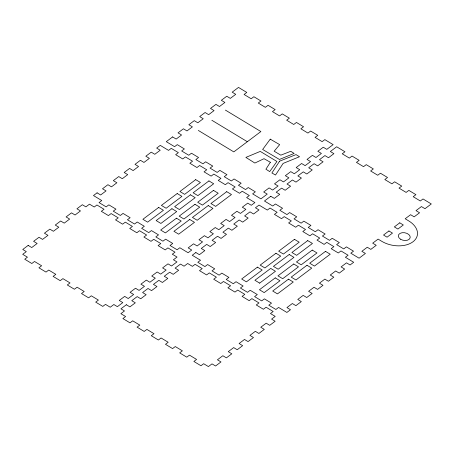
<?xml version="1.0" encoding="UTF-8"?>
<svg xmlns="http://www.w3.org/2000/svg" width="454" height="454" viewBox="0 0 454 454"><rect width="100%" height="100%" fill="white"/><g stroke="black" fill="none" stroke-linecap="round" stroke-linejoin="round"><path stroke-width="0.68" d="M259.648 283.126L275.464 271.276L270.715 268.405L254.915 280.266L259.671 283.143M225.394 110.095L260.88 131.547L233.799 151.886L198.319 130.434M211.853 120.265L247.339 141.716M270.368 162.271L265.913 169.211L269.693 171.601L276.934 161.476L260.267 151.398L245.864 157.402L254.87 163.054L264.018 158.69L270.368 162.271M279.602 161.17L271.906 172.991L275.527 175.023L283.131 163.406L299.509 156.732L296.008 154.615L279.602 161.17M270.249 139.151L262.65 149.474L279.437 159.462L294.141 153.441L290.764 151.296L280.816 155.172L274.165 151.205L279.664 144.633L270.249 139.151M97.088 192.837L93.479 195.549L101.758 200.554L99.046 202.586L106.145 206.876L108.852 204.845L115.952 209.129L113.239 211.167L120.338 215.457L123.045 213.42L130.145 217.71L127.438 219.747L134.532 224.032L137.239 222L144.338 226.291L141.631 228.322L148.725 232.613L151.432 230.581L158.531 234.871L155.824 236.903L162.918 241.193L165.631 239.162L172.724 243.446L170.017 245.483L177.117 249.774L179.824 247.736L188.104 252.742L191.713 250.029L188.166 247.884L193.58 243.821L197.127 245.96L202.546 241.897L198.994 239.752L204.413 235.683L207.96 237.828L213.374 233.759L209.827 231.614L215.241 227.545L218.794 229.69L224.208 225.621L220.661 223.476L226.075 219.407L229.622 221.552L235.041 217.489L231.495 215.344L236.909 211.275L240.455 213.42L245.875 209.351L242.322 207.206L247.742 203.137L251.289 205.282L254.898 202.569L246.618 197.564L249.325 195.532L242.232 191.242L239.525 193.273L232.425 188.983L235.132 186.952L228.039 182.661L225.332 184.699L218.232 180.408L220.939 178.371L213.845 174.081L211.133 176.118L204.039 171.828L206.746 169.796L199.647 165.506L196.94 167.537L189.846 163.247L192.553 161.215L185.453 156.925L182.746 158.957L175.653 154.666L178.36 152.635L171.26 148.344L168.553 150.382L160.273 145.376L156.664 148.089L160.211 150.234L154.797 154.298L151.244 152.152L145.83 156.221L149.377 158.367L143.963 162.436L140.417 160.29L134.997 164.359L138.549 166.504L133.13 170.573L129.583 168.428L124.169 172.497L127.716 174.642L122.302 178.706L118.749 176.566L113.335 180.63L116.882 182.775L111.468 186.844L107.921 184.699L102.502 188.768L106.049 190.913L100.635 194.982L97.088 192.837M28.176 245.404L22.762 249.473L26.309 251.618L22.7 254.331L27.433 257.191L24.726 259.223L31.82 263.513L34.527 261.481L41.626 265.766L38.919 267.803L46.013 272.094L48.72 270.056L55.819 274.347L53.112 276.384L60.206 280.668L62.919 278.637L70.012 282.927L67.305 284.959L74.399 289.249L77.112 287.217L84.206 291.508L81.499 293.539L88.598 297.83L91.305 295.798L98.399 300.083L95.692 302.12L102.791 306.41L105.498 304.373L110.231 307.233L113.84 304.521L117.387 306.666L122.801 302.597L119.254 300.452L124.674 296.388L128.221 298.533L133.635 294.464L130.088 292.319L135.502 288.25L139.055 290.395L144.468 286.326L140.922 284.181L146.336 280.112L149.882 282.257L155.302 278.188L151.749 276.043L157.169 271.98L160.716 274.12L166.13 270.056L162.583 267.911L167.997 263.842L171.55 265.987L176.964 261.918L173.417 259.773L177.026 257.06L172.293 254.2L175.006 252.169L167.906 247.878L165.199 249.91L158.1 245.62L160.807 243.588L153.713 239.298L151.006 241.335L143.907 237.045L146.614 235.007L139.52 230.717L136.813 232.754L129.713 228.464L132.42 226.427L125.327 222.142L122.614 224.174L115.52 219.884L118.227 217.852L111.128 213.562L108.421 215.593L101.327 211.303L104.034 209.271L96.935 204.981L94.228 207.018L89.495 204.158L85.885 206.871L82.339 204.726L76.925 208.789L80.472 210.934L75.058 215.003L71.505 212.858L66.091 216.927L69.638 219.072L64.224 223.141L60.677 220.996L55.257 225.065L58.804 227.21L53.39 231.279L49.844 229.134L44.424 233.203L47.976 235.342L42.557 239.411L39.01 237.266L33.596 241.335L37.143 243.48L31.729 247.549L28.176 245.404M172.605 136.921L166.289 141.665L174.569 146.67L177.276 144.639L184.369 148.929L181.662 150.961L188.762 155.251L191.469 153.219L198.563 157.51L195.856 159.541L202.955 163.832L205.662 161.794L212.761 166.085L210.049 168.122L217.148 172.412L219.855 170.375L226.955 174.665L224.248 176.697L231.341 180.987L234.048 178.955L241.148 183.246L238.441 185.277L245.535 189.568L248.242 187.536L255.341 191.826L252.634 193.858L260.914 198.863L267.23 194.113L263.683 191.974L269.097 187.905L272.65 190.05L278.064 185.981L274.517 183.836L279.931 179.767L283.478 181.912L288.897 177.843L285.345 175.698L290.764 171.629L294.311 173.774L299.725 169.705L296.178 167.56L301.592 163.497L305.145 165.642L310.559 161.573L307.012 159.428L312.426 155.359L315.973 157.504L321.392 153.435L317.845 151.29L323.259 147.221L326.806 149.366L333.128 144.622L324.848 139.616L322.136 141.648L315.042 137.363L317.749 135.326L310.649 131.036L307.943 133.073L300.849 128.783L303.556 126.745L296.456 122.455L293.749 124.492L286.656 120.202L289.363 118.171L282.263 113.88L279.556 115.912L272.457 111.622L275.169 109.59L268.07 105.3L265.363 107.331L258.264 103.047L260.976 101.009L253.877 96.719L251.17 98.756L244.07 94.466L246.777 92.429L238.498 87.423L232.181 92.173L235.728 94.319L230.314 98.387L226.767 96.242L221.348 100.306L224.9 102.451L219.481 106.52L215.934 104.375L210.52 108.444L214.067 110.589L208.647 114.658L205.1 112.513L199.686 116.582L203.233 118.727L197.819 122.796L194.267 120.65L188.853 124.719L192.4 126.865L186.986 130.928L183.439 128.783L178.019 132.852L181.572 134.997L176.152 139.066L172.605 136.921M158.69 207.433L142.891 219.299L147.624 222.159L163.423 210.293L158.69 207.433M177.196 193.535L161.397 205.401L166.13 208.261L181.923 196.395L177.196 193.535M195.697 179.636L179.903 191.503L184.636 194.357L200.43 182.497L195.697 179.636M171.941 208.704L156.148 220.57L160.898 223.442L176.697 211.575L171.941 208.704M190.447 194.806L174.654 206.666L179.381 209.527L195.18 197.66L190.447 194.806M208.942 180.913L193.149 192.774L197.876 195.634L213.675 183.768L208.942 180.913M176.475 218.187L160.676 230.047L165.409 232.908L181.208 221.041L176.475 218.187M194.982 204.283L179.182 216.149L183.915 219.01L199.709 207.143L194.982 204.283M213.488 190.385L197.689 202.251L202.422 205.112L218.215 193.245L213.488 190.385M189.727 219.452L173.933 231.319L178.683 234.19L194.482 222.324L189.727 219.452M208.233 205.554L192.439 217.421L197.167 220.281L212.966 208.414L208.233 205.554M226.728 191.662L210.934 203.528L215.667 206.388L231.461 194.522L226.728 191.662M126.354 304.742L120.934 308.811L124.487 310.956L120.872 313.669L125.605 316.529L122.898 318.56L129.997 322.851L132.704 320.819L139.798 325.109L137.091 327.141L144.19 331.431L146.897 329.4L153.991 333.684L151.284 335.722L158.384 340.012L161.091 337.975L168.184 342.265L165.477 344.302L172.577 348.593L175.284 346.555L182.383 350.846L179.671 352.877L186.77 357.167L189.477 355.136L196.576 359.426L193.869 361.458L200.963 365.748L203.67 363.716L208.403 366.577L212.012 363.864L215.565 366.009L220.979 361.94L217.432 359.795L222.846 355.726L226.393 357.871L231.812 353.802L228.26 351.657L233.679 347.588L237.226 349.733L242.64 345.664L239.093 343.519L244.507 339.456L248.06 341.595L253.474 337.532L249.927 335.387L255.341 331.318L258.888 333.463L264.307 329.394L260.761 327.249L266.175 323.18L269.721 325.325L275.141 321.256L271.588 319.111L275.198 316.398L270.471 313.538L273.177 311.506L266.078 307.216L263.371 309.253L256.277 304.963L258.984 302.926L251.885 298.636L249.178 300.673L242.084 296.383L244.791 294.351L237.692 290.061L234.985 292.092L227.885 287.802L230.598 285.77L223.499 281.48L220.792 283.512L213.692 279.221L216.399 277.19L209.305 272.899L206.598 274.937L199.499 270.646L202.206 268.609L195.112 264.319L192.405 266.356L187.672 263.496L184.063 266.209L180.51 264.063L175.096 268.132L178.643 270.278L173.229 274.347L169.683 272.201L164.263 276.265L167.815 278.41L162.396 282.479L158.849 280.334L153.435 284.403L156.982 286.548L151.562 290.617L148.015 288.472L142.601 292.541L146.148 294.686L140.734 298.755L137.182 296.61L131.768 300.679L135.315 302.818L129.901 306.887L126.354 304.742M195.856 252.537L192.246 255.25L200.526 260.256L197.819 262.287L204.919 266.577L207.626 264.54L214.719 268.83L212.012 270.868L219.112 275.158L221.819 273.121L228.912 277.411L226.206 279.448L233.305 283.733L236.012 281.701L243.111 285.992L240.399 288.023L247.498 292.314L250.205 290.282L257.304 294.572L254.592 296.604L261.691 300.894L264.398 298.857L271.498 303.147L268.791 305.184L275.884 309.475L278.591 307.437L286.871 312.443L290.486 309.73L286.934 307.585L292.353 303.516L295.9 305.661L301.314 301.592L297.767 299.453L303.181 295.384L306.734 297.529L312.148 293.46L308.601 291.315L314.015 287.246L317.562 289.391L322.981 285.322L319.429 283.177L324.848 279.108L328.395 281.253L333.809 277.184L330.262 275.039L335.682 270.976L339.229 273.121L344.643 269.052L341.096 266.907L346.51 262.838L350.062 264.983L353.672 262.27L345.392 257.265L348.099 255.233L340.999 250.943L338.292 252.974L331.199 248.684L333.906 246.653L326.806 242.362L324.099 244.394L317.006 240.109L319.712 238.072L312.613 233.782L309.906 235.819L302.807 231.529L305.519 229.491L298.42 225.207L295.713 227.238L288.613 222.948L291.326 220.916L284.227 216.626L281.52 218.658L274.42 214.367L277.127 212.336L270.034 208.046L267.327 210.077L259.047 205.077L255.432 207.784L258.984 209.93L253.565 213.999L250.018 211.853L244.604 215.922L248.151 218.068L242.737 222.137L239.184 219.991L233.77 224.06L237.317 226.206L231.903 230.274L228.356 228.129L222.937 232.198L226.489 234.343L221.07 238.407L217.523 236.262L212.103 240.331L215.656 242.476L210.236 246.545L206.689 244.4L201.275 248.469L204.822 250.614L199.408 254.683L195.856 252.537M270.777 196.259L264.461 201.008L272.74 206.014L275.447 203.977L282.547 208.267L279.84 210.298L286.934 214.589L289.641 212.557L296.74 216.847L294.033 218.879L301.127 223.169L303.834 221.138L310.933 225.428L308.226 227.46L315.32 231.75L318.033 229.713L325.126 234.003L322.419 236.04L329.513 240.331L332.226 238.293L339.32 242.584L336.613 244.621L343.712 248.906L346.419 246.874L353.513 251.164L350.806 253.196L359.086 258.201L365.408 253.457L361.855 251.312L367.275 247.243L370.822 249.388L376.235 245.319L372.689 243.174L378.103 239.105L381.655 241.25A22.53 14.454 10.3 0 0 412.936 241.806A22.53 14.454 10.3 0 0 408.731 220.911L405.184 218.766L410.603 214.697L414.15 216.842L419.564 212.773L416.017 210.628L421.431 206.564L424.984 208.704L431.3 203.959L423.02 198.954L420.313 200.991L413.214 196.701L415.921 194.664L408.827 190.379L406.12 192.411L399.021 188.121L401.728 186.089L394.634 181.799L391.927 183.83L384.827 179.54L387.534 177.508L380.441 173.218L377.728 175.25L370.634 170.965L373.341 168.928L366.247 164.637L363.535 166.675L356.441 162.384L359.148 160.347L352.049 156.062L349.342 158.094L342.248 153.804L344.955 151.772L336.675 146.767L330.353 151.511L333.906 153.656L328.486 157.725L324.939 155.58L319.525 159.649L323.072 161.794L317.658 165.863L314.106 163.718L308.692 167.781L312.239 169.927L306.825 173.996L303.278 171.85L297.858 175.919L301.411 178.064L295.991 182.133L292.444 179.988L287.03 184.057L290.577 186.202L285.157 190.271L281.611 188.126L276.197 192.195L279.743 194.34L274.329 198.404L270.777 196.259M257.463 267.134L241.664 279L246.397 281.86L262.191 269.994L257.463 267.134M275.964 253.236L260.17 265.102L264.898 267.962L280.697 256.096L275.964 253.236M294.47 239.337L278.671 251.198L283.404 254.058L299.203 242.198L294.47 239.337M289.221 254.501L273.421 266.367L278.154 269.228L293.948 257.361L289.221 254.501M307.716 240.609L291.916 252.475L296.649 255.335L312.448 243.469L307.716 240.609M275.249 277.882L259.45 289.748L264.183 292.609L279.976 280.742L275.249 277.882M293.749 263.984L277.956 275.85L282.689 278.711L298.482 266.844L293.749 263.984M312.256 250.086L296.462 261.952L301.189 264.813L316.988 252.946L312.256 250.086M288.5 279.153L272.701 291.02L277.456 293.891L293.256 282.025L288.5 279.153M307.006 265.255L291.207 277.122L295.94 279.982L311.733 268.115L307.006 265.255M325.501 251.363L309.702 263.229L314.435 266.084L330.234 254.223L325.501 251.363M388.936 230.972L383.522 235.036L387.069 237.181L392.483 233.118L388.936 230.972M399.77 222.835L394.35 226.904L397.903 229.049L403.317 224.98L399.77 222.835M400.547 239.213A6.01 3.853 10.3 0 0 410.155 237.777A6.01 3.853 10.3 0 0 402.113 232.715A6.01 3.853 10.3 0 0 400.547 239.213"/></g></svg>
